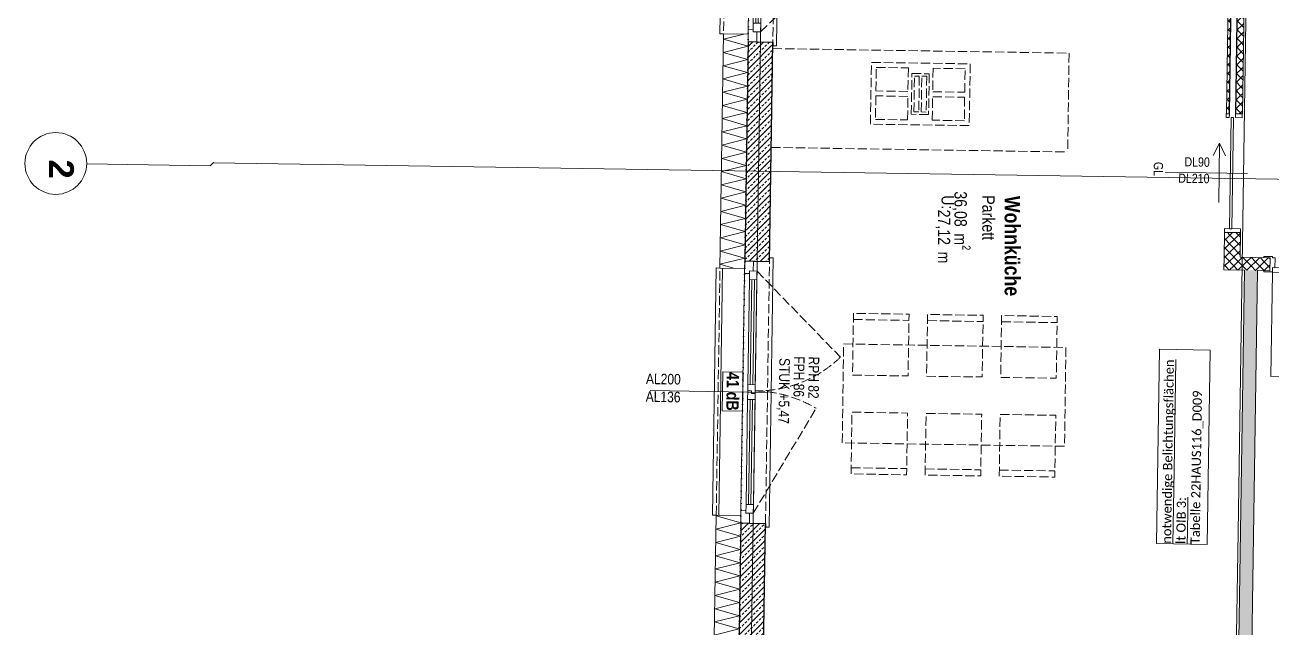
# Model space of a CAD drawing. Header units: metres. Extents: x -16782 to 57285, y -22997 to 18599.
# Drawn here: x -16769 to -6671, y -8588 to -3708 of the extents above; entities that cross this region are included whole.
import ezdxf
from ezdxf.enums import TextEntityAlignment as Align

# ---------------------------------------------------------------- set-up
doc = ezdxf.new("R2010")
doc.units = ezdxf.units.M
doc.header["$MEASUREMENT"] = 0
doc.linetypes.add('Punktlinie weit', pattern=[0.05, 0, -0.05])
doc.linetypes.add('Strichlinie eng', pattern=[0.1, 0.075, -0.025])
for name, color, linetype in [('110 Wand Aussen', 7, 'Continuous'), ('11__100 Achsraster', 7, 'Continuous'), ('130 Wand Innen', 7, 'Continuous'), ('220 Bodenaufbau', 7, 'Continuous'), ('510 Moeblierung', 7, 'Continuous'), ('530 Küche', 7, 'Continuous'), ('810 Raumstempel', 7, 'Continuous'), ('936 Beschriftung PP Belichtung', 7, 'Continuous'), ('936 Beschriftung PP Schallschutz', 7, 'Continuous'), ('Neubau_130 Wand Innen', 7, 'Continuous')]:
    doc.layers.add(name, color=color, linetype=linetype)
doc.styles.add('ERSTELLTER_STIL_1', font='ARIALN.TTF')
doc.styles.add('ERSTELLTER_STIL_10', font='calibril.ttf')
doc.styles.add('ERSTELLTER_STIL_3', font='ARIALNB.TTF')
doc.styles.add('ERSTELLTER_STIL_4', font='arialbd.ttf')
doc.linetypes.add('Grenze Bezirk', pattern='A,0,[2,22HAUS116_408 STG1 _ 1.Stock_IndexB_2026-08-161.Shx,S=0.001587,R=0,X=0,Y=0],-0.25,0', length=0.25)
pattern_1 = [(44.1212, (0, 0), (-0.03480892, 0.03589344), [0.05, 0]), (134.1212, (0, 0), (0.03589344, 0.03480892), [0.05, 0])]
pattern_2 = [(314.1212, (0, 0), (0.03589344, 0.03480892), [0.05, 0]), (44.1212, (0, 0), (-0.03480892, 0.03589344), [0.05, 0])]
pattern_3 = [(45, (0, 0), (-0.04596194, 0.04596194), [0.0195, -0.013]), (45, (-0.02298, 0.02298), (-0.04596194, 0.04596194), [0.065, 0])]

# ---------------------------------------------------------------- blocks, each defined once
blk = doc.blocks.new('Decke_3_1', base_point=(-14.821, 13.559))
at = {"layer": '220 Bodenaufbau', "color": 7, "linetype": 'Punktlinie weit', "lineweight": 13, "flags": 128}
blk.add_lwpolyline([(-14.821, 13.559), (-15.031, -0.17), (-7.76, -0.17), (-7.782, -1.599), (-0.311, -1.599), (-0.108, 11.633), (1.321, 11.611), (1.428, 18.594), (0.035, 18.672), (0.306, 23.515), (0.539, 27.673), (-2.89, 27.632), (-14.197, 28.149), (-14.528, 22.255), (-14.747, 18.342), (-14.763, 17.283), (-10.444, 17.041), (-10.643, 13.495)], close=True, dxfattribs=at)
blk = doc.blocks.new('Herdblock[102]_1', base_point=(-14.708, 7.874))
at = {"layer": '530 Küche', "color": 8, "linetype": 'Strichlinie eng', "lineweight": 5}
for p, q in [((-14.708, 7.874), (-14.72, 7.074)), ((-14.708, 7.874), (-12.308, 7.837)), ((-12.308, 7.837), (-12.32, 7.037)), ((-13.873, 7.531), (-13.87, 7.721)), ((-13.87, 7.721), (-13.61, 7.717)), ((-13.61, 7.717), (-13.613, 7.527)), ((-13.41, 7.714), (-13.413, 7.524)), ((-13.15, 7.71), (-13.41, 7.714)), ((-13.153, 7.52), (-13.15, 7.71)), ((-13.586, 7.342), (-13.581, 7.672)), ((-13.581, 7.672), (-13.441, 7.67)), ((-13.565, 7.361), (-13.561, 7.651)), ((-13.561, 7.651), (-13.521, 7.651)), ((-13.521, 7.651), (-13.525, 7.361)), ((-13.505, 7.361), (-13.501, 7.651)), ((-13.501, 7.651), (-13.461, 7.65)), ((-13.461, 7.65), (-13.465, 7.36)), ((-13.441, 7.67), (-13.446, 7.34)), ((-13.873, 7.491), (-13.876, 7.301)), ((-13.613, 7.527), (-13.873, 7.531)), ((-13.613, 7.487), (-13.873, 7.491)), ((-13.616, 7.297), (-13.613, 7.487)), ((-13.416, 7.294), (-13.413, 7.484)), ((-13.413, 7.524), (-13.153, 7.52)), ((-13.413, 7.484), (-13.154, 7.48)), ((-13.154, 7.48), (-13.156, 7.29)), ((-13.876, 7.301), (-13.616, 7.297)), ((-13.446, 7.34), (-13.586, 7.342)), ((-13.525, 7.361), (-13.565, 7.361)), ((-13.465, 7.36), (-13.505, 7.361)), ((-13.156, 7.29), (-13.416, 7.294)), ((-14.72, 7.074), (-12.32, 7.037))]:
    blk.add_line(p, q, dxfattribs=at)
at = {"layer": '530 Küche', "color": 8, "linetype": 'Strichlinie eng', "lineweight": 5, "flags": 128}
blk.add_lwpolyline([(-13.909, 7.762), (-13.109, 7.75), (-13.117, 7.25), (-13.917, 7.262)], close=True, dxfattribs=at)
blk = doc.blocks.new('Stuhl 09 27[159]_1', base_point=(-13.454, 5.722))
at = {"layer": '510 Moeblierung', "color": 253, "linetype": 'Strichlinie eng', "lineweight": 9, "true_color": 0x9f9f9f}
blk.add_line((-13.455, 5.672), (-13.005, 5.665), dxfattribs=at)
at = {"layer": '510 Moeblierung', "color": 253, "linetype": 'Strichlinie eng', "lineweight": 9, "true_color": 0x9f9f9f, "flags": 128}
blk.add_lwpolyline([(-13.462, 5.222), (-13.012, 5.216), (-13.004, 5.715), (-13.454, 5.722)], close=True, dxfattribs=at)
blk = doc.blocks.new('Stuhl 09 27[160]_1', base_point=(-12.854, 5.713))
at = {"layer": '510 Moeblierung', "color": 253, "linetype": 'Strichlinie eng', "lineweight": 9, "true_color": 0x9f9f9f}
blk.add_line((-12.855, 5.663), (-12.405, 5.656), dxfattribs=at)
at = {"layer": '510 Moeblierung', "color": 253, "linetype": 'Strichlinie eng', "lineweight": 9, "true_color": 0x9f9f9f, "flags": 128}
blk.add_lwpolyline([(-12.862, 5.213), (-12.412, 5.206), (-12.404, 5.706), (-12.854, 5.713)], close=True, dxfattribs=at)
blk = doc.blocks.new('Stuhl 09 27[161]_1', base_point=(-13.474, 4.423))
at = {"layer": '510 Moeblierung', "color": 253, "linetype": 'Strichlinie eng', "lineweight": 9, "true_color": 0x9f9f9f}
blk.add_line((-13.473, 4.473), (-13.023, 4.466), dxfattribs=at)
at = {"layer": '510 Moeblierung', "color": 253, "linetype": 'Strichlinie eng', "lineweight": 9, "true_color": 0x9f9f9f, "flags": 128}
blk.add_lwpolyline([(-13.466, 4.922), (-13.016, 4.916), (-13.024, 4.416), (-13.474, 4.423)], close=True, dxfattribs=at)
blk = doc.blocks.new('Stuhl 09 27[162]_1', base_point=(-12.874, 4.413))
at = {"layer": '510 Moeblierung', "color": 253, "linetype": 'Strichlinie eng', "lineweight": 9, "true_color": 0x9f9f9f}
blk.add_line((-12.873, 4.463), (-12.423, 4.456), dxfattribs=at)
at = {"layer": '510 Moeblierung', "color": 253, "linetype": 'Strichlinie eng', "lineweight": 9, "true_color": 0x9f9f9f, "flags": 128}
blk.add_lwpolyline([(-12.866, 4.913), (-12.416, 4.906), (-12.424, 4.406), (-12.874, 4.413)], close=True, dxfattribs=at)
blk = doc.blocks.new('Stuhl 09 27[163]_1', base_point=(-14.054, 5.732))
at = {"layer": '510 Moeblierung', "color": 253, "linetype": 'Strichlinie eng', "lineweight": 9, "true_color": 0x9f9f9f}
blk.add_line((-14.055, 5.682), (-13.605, 5.675), dxfattribs=at)
at = {"layer": '510 Moeblierung', "color": 253, "linetype": 'Strichlinie eng', "lineweight": 9, "true_color": 0x9f9f9f, "flags": 128}
blk.add_lwpolyline([(-14.062, 5.232), (-13.612, 5.225), (-13.604, 5.725), (-14.054, 5.732)], close=True, dxfattribs=at)
blk = doc.blocks.new('Stuhl 09 27[164]_1', base_point=(-14.074, 4.432))
at = {"layer": '510 Moeblierung', "color": 253, "linetype": 'Strichlinie eng', "lineweight": 9, "true_color": 0x9f9f9f}
blk.add_line((-14.073, 4.482), (-13.623, 4.475), dxfattribs=at)
at = {"layer": '510 Moeblierung', "color": 253, "linetype": 'Strichlinie eng', "lineweight": 9, "true_color": 0x9f9f9f, "flags": 128}
blk.add_lwpolyline([(-14.066, 4.932), (-13.616, 4.925), (-13.624, 4.425), (-14.074, 4.432)], close=True, dxfattribs=at)
blk = doc.blocks.new('Wohnküche_022_20_1', base_point=(-12.556, 5.172))
at = {"layer": '810 Raumstempel', "color": 7, "lineweight": 13, "char_height": 0.1, "attachment_point": 1, "rotation": 270, "style": 'ERSTELLTER_STIL_1'}
for s, insert in [('\\A1;{\\pql;\\pt0,0.05;\\fArial Narrow|b0|i0|c0|p0;\\W1.000000;36,08\\fArial Narrow|b0|i0|c0|p0;\\W1.000000;\\A1{\\H.66x;\\S^  ;}\\fArial Narrow|b0|i0|c0|p0;\\W1.000000; m\\fArial Narrow|b0|i0|c0|p0;\\W1.000000;\\A1{\\H.66x;\\S2^  ;}}', (-13.107, 6.719)), ('\\A1;{\\pql;\\pt0,0.05;\\fArial Narrow|b0|i0|c0|p0;\\W1.000000;27,12\\fArial Narrow|b0|i0|c0|p0;\\W1.000000;\\A1{\\H.66x;\\S^  ;}\\fArial Narrow|b0|i0|c0|p0;\\W1.000000; m\\fArial Narrow|b0|i0|c0|p0;\\W1.000000;\\A1{\\H.66x;\\S^  ;}}', (-13.271, 6.571))]:
    blk.add_mtext(s, dxfattribs=dict(at, insert=insert))
at = {"layer": '810 Raumstempel', "color": 7, "lineweight": 13}
for tag, height, style, p in [('perimeterCode', 0.1, 'ERSTELLTER_STIL_1', (-13.241, 6.687)), ('DUMMY_892', 0.1, 'ERSTELLTER_STIL_1', (-13.076, 6.719)), ('stFloorCovering', 0.1, 'ERSTELLTER_STIL_1', (-12.911, 6.687)), ('DUMMY_891', 0.1, 'ERSTELLTER_STIL_1', (-12.911, 6.719)), ('ROOM_NAME', 0.125, 'ERSTELLTER_STIL_3', (-12.705, 6.682)), ('DUMMY_890', 0.125, 'ERSTELLTER_STIL_3', (-12.705, 5.899))]:
    blk.add_attdef(tag, text='', height=height, rotation=270, dxfattribs=dict(at, style=style)).set_placement(p, align=Align.TOP_LEFT)
blk = doc.blocks.new('Wand_37_1', base_point=(-10.881, -0.369))
at = {"layer": '130 Wand Innen', "linetype": 'Continuous', "lineweight": 13, "true_color": 0xa7a7a7}
h = blk.add_hatch(dxfattribs=at)
h.set_pattern_fill('GIPSKARTONWAND_0001', color=253, style=0, pattern_type=2)
h.set_pattern_definition([(134.1212, (0, 0), (0.03589344, 0.03480892), [0.05, 0]), (224.1212, (0, 0), (-0.03480892, 0.03589344), [0.05, 0])])
h.paths.add_polyline_path([(-10.937, 2.837), (-10.986, -0.368), (-10.881, -0.369), (-10.782, 6.078), (-10.887, 6.08), (-10.933, 3.086), (-10.858, 3.085), (-10.862, 2.835)])
at = {"layer": '130 Wand Innen', "color": 7, "linetype": 'Continuous', "lineweight": 13, "flags": 128}
for points in [[(-10.887, 6.08), (-10.933, 3.086)], [(-10.881, -0.369), (-10.782, 6.078)], [(-10.937, 2.837), (-10.986, -0.368)], [(-10.986, -0.368), (-10.881, -0.369)]]:
    blk.add_lwpolyline(points, dxfattribs=at)
blk = doc.blocks.new('Zargentür 1-Fl 27_4')
at = {"layer": '130 Wand Innen', "color": 7, "linetype": 'Continuous', "lineweight": 13}
for p, q in [((0.42, 0.015), (0.42, 0.855)), ((-0.42, 0.01), (-0.49, 0.01)), ((-0.49, 0.01), (-0.49, 0)), ((-0.49, 0), (-0.44, 0)), ((-0.44, 0), (-0.44, -0.105)), ((-0.44, 0), (-0.44, -0.105)), ((-0.44, 0), (-0.44, -0.105)), ((-0.42, 0.015), (-0.42, -0.025)), ((0.42, 0.015), (-0.42, 0.015)), ((-0.42, -0.025), (-0.42, 0.01)), ((0.42, -0.025), (0.42, 0.015)), ((0.42, -0.025), (0.42, 0.01)), ((0.42, 0.01), (0.49, 0.01)), ((0.49, 0), (0.44, 0)), ((0.44, 0), (0.44, -0.105)), ((0.44, 0), (0.44, -0.105)), ((0.44, 0), (0.44, -0.105)), ((0.49, 0.01), (0.49, 0)), ((-0.4, -0.025), (-0.42, -0.025)), ((-0.42, -0.025), (0.42, -0.025)), ((-0.4, -0.105), (-0.4, -0.025)), ((0.4, -0.105), (0.4, -0.025)), ((0.4, -0.025), (0.42, -0.025)), ((-0.44, -0.105), (-0.49, -0.105)), ((-0.49, -0.105), (-0.49, -0.115)), ((-0.49, -0.115), (-0.42, -0.115)), ((-0.42, -0.115), (-0.42, -0.105)), ((-0.42, -0.105), (-0.4, -0.105)), ((0.42, -0.105), (0.4, -0.105)), ((0.42, -0.115), (0.42, -0.105)), ((0.49, -0.115), (0.42, -0.115)), ((0.44, -0.105), (0.49, -0.105)), ((0.49, -0.105), (0.49, -0.115))]:
    blk.add_line(p, q, dxfattribs=at)
blk.add_arc((0.42, 0.015), 0.84, 90, 180, dxfattribs=at)
blk = doc.blocks.new('T Marker 21_13')
at = {"layer": '130 Wand Innen', "color": 7, "linetype": 'Continuous', "lineweight": 13}
blk.add_line((0, -0.455), (0, 0.15), dxfattribs=at)
at = {"layer": '130 Wand Innen', "color": 7, "lineweight": 13, "style": 'ERSTELLTER_STIL_1'}
for tag, p in [('gs_width_select_pref_50_1', (-0.13, -0.082)), ('gs_width_select_pref_50_0', (0.003, -0.082))]:
    blk.add_attdef(tag, text='', height=0.075, rotation=270, dxfattribs=at).set_placement(p, align=Align.BOTTOM_LEFT)
blk = doc.blocks.new('Wand_39_1', base_point=(-10.925, 6.081))
at = {"layer": '130 Wand Innen', "linetype": 'Continuous', "lineweight": 13, "true_color": 0xa7a7a7}
h = blk.add_hatch(dxfattribs=at)
h.set_pattern_fill('GIPSKARTONWAND_0001', color=253, style=0, pattern_type=2)
h.set_pattern_definition(pattern_1)
h.paths.add_polyline_path([(-11.053, 6.188), (-11.055, 6.083), (-10.923, 6.186)])
h = blk.add_hatch(dxfattribs=at)
h.set_pattern_fill('GIPSKARTONWAND_0001', color=253, style=0, pattern_type=2)
h.set_pattern_definition(pattern_1)
h.paths.add_polyline_path([(-11.055, 6.083), (-10.925, 6.081), (-10.923, 6.186)])
h = blk.add_hatch(dxfattribs=at)
h.set_pattern_fill('GIPSKARTONWAND_0001', color=253, style=0, pattern_type=2)
h.set_pattern_definition(pattern_1)
h.paths.add_polyline_path([(-10.923, 6.186), (-10.925, 6.081), (-10.682, 6.077), (-10.68, 6.182)])
h = blk.add_hatch(dxfattribs=at)
h.set_pattern_fill('GIPSKARTONWAND_0001', color=253, style=0, pattern_type=2)
h.set_pattern_definition(pattern_1)
h.paths.add_polyline_path([(-9.802, 6.063), (-9.725, 6.062), (-9.723, 6.167), (-9.8, 6.168)])
h = blk.add_hatch(dxfattribs=at)
h.set_pattern_fill('GIPSKARTONWAND_0001', color=253, style=0, pattern_type=2)
h.set_pattern_definition(pattern_1)
h.paths.add_polyline_path([(-9.62, 6.061), (-9.618, 6.166), (-9.723, 6.167), (-9.725, 6.062)])
at = {"layer": '130 Wand Innen', "color": 7, "linetype": 'Continuous', "lineweight": 13}
for p, q in [((-10.682, 6.077), (-10.68, 6.182)), ((-9.802, 6.063), (-9.8, 6.168))]:
    blk.add_line(p, q, dxfattribs=at)
at = {"layer": '130 Wand Innen', "color": 7, "linetype": 'Continuous', "lineweight": 13, "flags": 128}
for points in [[(-11.055, 6.083), (-11.053, 6.188)], [(-10.68, 6.182), (-10.923, 6.186)], [(-9.723, 6.167), (-9.8, 6.168)], [(-11.055, 6.083), (-10.887, 6.08)], [(-10.782, 6.078), (-10.682, 6.077)], [(-9.802, 6.063), (-9.725, 6.062)]]:
    blk.add_lwpolyline(points, dxfattribs=at)
at = {"layer": 'Neubau_130 Wand Innen', "color": 7, "linetype": 'Continuous', "lineweight": 13}
blk.add_line((-9.62, 6.061), (-9.618, 6.166), dxfattribs=at)
at = {"layer": '130 Wand Innen', "color": 7, "lineweight": 13}
ref = blk.add_blockref('T Marker 21_13', (-10.24, 6.175), dxfattribs=dict(at, rotation=359.1211930973003))
ref.add_attrib('gs_width_select_pref_50', 'DL80', dxfattribs={"color": 7, "lineweight": 13, "height": 0.075, "rotation": 269.1212, "style": 'ERSTELLTER_STIL_1'}).set_placement((-10.239, 6.093), align=Align.BOTTOM_LEFT)
ref.add_attrib('gs_width_select_pref_50_1', 'DL210', dxfattribs={"color": 7, "lineweight": 13, "height": 0.075, "rotation": 269.1212, "style": 'ERSTELLTER_STIL_1'}).set_placement((-10.372, 6.095), align=Align.BOTTOM_LEFT)
at = {"layer": '130 Wand Innen', "color": 7, "linetype": 'Continuous', "lineweight": 13, "rotation": 179.1211930973003}
blk.add_blockref('Zargentür 1-Fl 27_4', (-10.242, 6.07), dxfattribs=at)
blk = doc.blocks.new('Schiebetür 02 1-Fl 27')
at = {"layer": 'Neubau_130 Wand Innen', "color": 7, "linetype": 'Continuous', "lineweight": 13}
for p, q in [((-0.48, 0), (-0.48, -0.025)), ((-0.48, 0), (-0.48, -0.025)), ((-0.24, 0.05), (-0.14, 0.1)), ((-0.24, 0.05), (0.24, 0.05)), ((-0.24, 0.05), (-0.14, 0)), ((0.48, 0), (0.48, -0.13)), ((0.48, 0), (0.48, -0.13)), ((-0.48, -0.075), (-0.48, -0.13)), ((-0.48, -0.075), (-0.48, -0.13))]:
    blk.add_line(p, q, dxfattribs=at)
at = {"layer": 'Neubau_130 Wand Innen', "color": 7, "linetype": 'Continuous', "lineweight": 30}
for p, q in [((-0.48, -0.025), (-1.44, -0.025)), ((-1.44, -0.025), (-1.44, -0.075)), ((-1.44, -0.075), (-0.48, -0.075))]:
    blk.add_line(p, q, dxfattribs=at)
at = {"layer": 'Neubau_130 Wand Innen', "color": 7, "linetype": 'Continuous', "lineweight": 13, "flags": 128}
for points in [[(-0.48, 0), (-0.48, -0.025), (-0.45, -0.025), (-0.45, 0)], [(0.48, 0), (0.45, 0), (0.45, -0.13), (0.48, -0.13)], [(-0.48, -0.13), (-0.45, -0.13), (-0.45, -0.075), (-0.48, -0.075)], [(-0.45, -0.06), (0.45, -0.06), (0.45, -0.04), (-0.45, -0.04)]]:
    blk.add_lwpolyline(points, close=True, dxfattribs=at)
blk = doc.blocks.new('T Marker AUT 27_14')
at = {"layer": 'Neubau_130 Wand Innen', "color": 7, "linetype": 'Continuous', "lineweight": 13}
blk.add_line((0, 0.488), (0, -0.18), dxfattribs=at)
at = {"layer": 'Neubau_130 Wand Innen', "color": 7, "lineweight": 13, "style": 'ERSTELLTER_STIL_1'}
for tag, height, rotation, p in [('AC_WIDO_ID', 0.075, 180.8788, (0.057, 0.626)), ('widthPrefix1st20_1', 0.075, 270, (-0.13, 0.404)), ('widthPrefix1st20_0', 0.075, 270, (0.003, 0.355)), ('DUMMY_269', 0.05, 270, (-0.08, 0.125)), ('DUMMY_268', 0.05, 270, (0.053, 0.125))]:
    blk.add_attdef(tag, text='', height=height, rotation=rotation, dxfattribs=at).set_placement(p, align=Align.BOTTOM_LEFT)
blk = doc.blocks.new('Zargentür 1-Fl 27_16')
at = {"layer": 'Neubau_130 Wand Innen', "color": 7, "linetype": 'Continuous', "lineweight": 13}
for p, q in [((0.42, 0.015), (0.42, 0.855)), ((-0.42, 0.01), (-0.49, 0.01)), ((-0.49, 0.01), (-0.49, 0)), ((-0.49, 0), (-0.44, 0)), ((-0.44, 0), (-0.44, -0.13)), ((-0.44, 0), (-0.44, -0.13)), ((-0.44, 0), (-0.44, -0.13)), ((-0.42, 0.015), (-0.42, -0.025)), ((0.42, 0.015), (-0.42, 0.015)), ((-0.42, -0.025), (-0.42, 0.01)), ((0.42, -0.025), (0.42, 0.015)), ((0.42, -0.025), (0.42, 0.01)), ((0.42, 0.01), (0.49, 0.01)), ((0.49, 0), (0.44, 0)), ((0.44, 0), (0.44, -0.13)), ((0.44, 0), (0.44, -0.13)), ((0.44, 0), (0.44, -0.13)), ((0.49, 0.01), (0.49, 0)), ((-0.4, -0.025), (-0.42, -0.025)), ((-0.42, -0.025), (0.42, -0.025)), ((-0.4, -0.13), (-0.4, -0.025)), ((0.4, -0.13), (0.4, -0.025)), ((0.4, -0.025), (0.42, -0.025)), ((-0.44, -0.13), (-0.49, -0.13)), ((-0.49, -0.13), (-0.49, -0.14)), ((-0.49, -0.14), (-0.42, -0.14)), ((-0.42, -0.14), (-0.42, -0.13)), ((-0.42, -0.13), (-0.4, -0.13)), ((0.42, -0.13), (0.4, -0.13)), ((0.42, -0.14), (0.42, -0.13)), ((0.49, -0.14), (0.42, -0.14)), ((0.44, -0.13), (0.49, -0.13)), ((0.49, -0.13), (0.49, -0.14))]:
    blk.add_line(p, q, dxfattribs=at)
blk.add_arc((0.42, 0.015), 0.84, 90, 180, dxfattribs=at)
blk = doc.blocks.new('T Marker 21_31')
at = {"layer": 'Neubau_130 Wand Innen', "color": 7, "linetype": 'Continuous', "lineweight": 13}
blk.add_line((0, 0.35), (0, -0.28), dxfattribs=at)
at = {"layer": 'Neubau_130 Wand Innen', "color": 7, "lineweight": 13, "style": 'ERSTELLTER_STIL_1'}
for tag, p in [('gs_width_select_pref_50_1', (-0.13, 0.341)), ('gs_width_select_pref_50_0', (0.002, 0.293))]:
    blk.add_attdef(tag, text='', height=0.075, rotation=270, dxfattribs=at).set_placement(p, align=Align.BOTTOM_LEFT)
blk = doc.blocks.new('Wand_135_1', base_point=(-10.925, 6.081))
at = {"layer": 'Neubau_130 Wand Innen', "linetype": 'Continuous', "lineweight": 13, "true_color": 0xa7a7a7}
h = blk.add_hatch(dxfattribs=at)
h.set_pattern_fill('GIPSKARTONWAND_0001', color=253, style=0, pattern_type=2)
h.set_pattern_definition(pattern_2)
h.paths.add_polyline_path([(-10.974, 11.34), (-10.976, 11.23), (-10.846, 11.228), (-10.844, 11.338)])
h = blk.add_hatch(dxfattribs=at)
h.set_pattern_fill('GIPSKARTONWAND_0001', color=253, style=0, pattern_type=2)
h.set_pattern_definition(pattern_2)
h.paths.add_polyline_path([(-11, 9.645), (-10.87, 9.643), (-10.859, 10.348), (-10.989, 10.35)])
h = blk.add_hatch(dxfattribs=at)
h.set_pattern_fill('GIPSKARTONWAND_0001', color=253, style=0, pattern_type=2)
h.set_pattern_definition(pattern_2)
h.paths.add_polyline_path([(-11.035, 7.347), (-11.01, 7.347), (-10.996, 8.307), (-10.946, 8.306), (-10.96, 7.346), (-10.905, 7.345), (-10.872, 9.538), (-11.002, 9.54)])
h = blk.add_hatch(dxfattribs=at)
h.set_pattern_fill('GIPSKARTONWAND_0001', color=253, style=0, pattern_type=2)
h.set_pattern_definition(pattern_2)
h.paths.add_polyline_path([(-11.053, 6.188), (-10.923, 6.186), (-10.92, 6.386), (-11.05, 6.388)])
at = {"layer": 'Neubau_130 Wand Innen', "color": 7, "linetype": 'Continuous', "lineweight": 13}
for p, q in [((-10.976, 11.23), (-10.846, 11.228)), ((-10.989, 10.35), (-10.859, 10.348)), ((-11.035, 7.347), (-11.01, 7.347)), ((-10.96, 7.346), (-10.905, 7.345)), ((-11.05, 6.388), (-10.92, 6.386))]:
    blk.add_line(p, q, dxfattribs=at)
at = {"layer": 'Neubau_130 Wand Innen', "color": 7, "linetype": 'Continuous', "lineweight": 30}
for p, q in [((-11.01, 7.347), (-10.996, 8.307)), ((-10.996, 8.307), (-10.946, 8.306)), ((-10.946, 8.306), (-10.96, 7.346))]:
    blk.add_line(p, q, dxfattribs=at)
at = {"layer": 'Neubau_130 Wand Innen', "color": 7, "linetype": 'Continuous', "lineweight": 13, "flags": 128}
for points in [[(-10.974, 11.34), (-10.976, 11.23)], [(-10.846, 11.228), (-10.844, 11.338)], [(-10.989, 10.35), (-11, 9.645)], [(-10.905, 7.345), (-10.859, 10.348)], [(-11.002, 9.54), (-11.035, 7.347)], [(-11.05, 6.388), (-11.053, 6.188)], [(-10.923, 6.186), (-10.92, 6.386)]]:
    blk.add_lwpolyline(points, dxfattribs=at)
at = {"layer": 'Neubau_130 Wand Innen', "color": 7, "linetype": 'Continuous', "lineweight": 13, "xscale": -1, "rotation": 89.1211930973}
for name, p in [('Zargentür 1-Fl 27_16', (-10.983, 10.79)), ('Schiebetür 02 1-Fl 27', (-11.043, 6.867))]:
    blk.add_blockref(name, p, dxfattribs=at)
at = {"layer": 'Neubau_130 Wand Innen', "color": 7, "lineweight": 13}
ref = blk.add_blockref('T Marker 21_31', (-10.983, 10.79), dxfattribs=dict(at, rotation=89.1211930973))
ref.add_attrib('gs_width_select_pref_50', 'DL80', dxfattribs={"color": 7, "lineweight": 13, "height": 0.075, "rotation": 359.1212, "style": 'ERSTELLTER_STIL_1'}).set_placement((-11.252, 10.819), align=Align.BOTTOM_LEFT)
ref.add_attrib('gs_width_select_pref_50_1', 'DL210', dxfattribs={"color": 7, "lineweight": 13, "height": 0.075, "rotation": 359.1212, "style": 'ERSTELLTER_STIL_1'}).set_placement((-11.303, 10.687), align=Align.BOTTOM_LEFT)
ref = blk.add_blockref('T Marker AUT 27_14', (-11.043, 6.867), dxfattribs=dict(at, rotation=89.1211930973))
ref.add_attrib('widthPrefix1st20', 'DL90', dxfattribs={"color": 7, "lineweight": 13, "height": 0.075, "rotation": 359.1212, "style": 'ERSTELLTER_STIL_1'}).set_placement((-11.375, 6.898), align=Align.BOTTOM_LEFT)
ref.add_attrib('widthPrefix1st20_1', 'DL210', dxfattribs={"color": 7, "lineweight": 13, "height": 0.075, "rotation": 359.1212, "style": 'ERSTELLTER_STIL_1'}).set_placement((-11.425, 6.766), align=Align.BOTTOM_LEFT)
ref.add_attrib('AC_WIDO_ID', 'GL', dxfattribs={"color": 7, "lineweight": 13, "height": 0.075, "rotation": 270, "style": 'ERSTELLTER_STIL_1'}).set_placement((-11.645, 6.957), align=Align.BOTTOM_LEFT)
blk = doc.blocks.new('Standard-Rastermarker_7')
at = {"layer": '11__100 Achsraster', "color": 8, "linetype": 'Grenze Bezirk', "lineweight": 5}
for p, q in [((1, 0), (0, 0)), ((1, 0), (8.897, 0)), ((8.897, 0), (9.897, 0))]:
    blk.add_line(p, q, dxfattribs=at)
blk = doc.blocks.new('*X1171')
at = {"layer": '110 Wand Aussen', "color": 7, "linetype": 'Continuous', "lineweight": 5}
for p, q in [((-15.166, 4.092), (-15.139, 4.098)), ((-15.166, 4.092), (-14.967, 4.035)), ((-15.167, 3.984), (-14.967, 4.035)), ((-15.167, 3.984), (-14.968, 3.928)), ((-15.169, 3.877), (-14.968, 3.928)), ((-15.169, 3.877), (-14.97, 3.821)), ((-15.171, 3.77), (-14.97, 3.821)), ((-15.171, 3.77), (-14.972, 3.713)), ((-15.172, 3.663), (-14.972, 3.713)), ((-15.172, 3.663), (-14.973, 3.606)), ((-15.174, 3.556), (-14.973, 3.606)), ((-15.174, 3.556), (-14.975, 3.499)), ((-15.176, 3.449), (-14.975, 3.499)), ((-15.176, 3.449), (-14.977, 3.392)), ((-15.177, 3.341), (-14.977, 3.392)), ((-15.177, 3.341), (-14.978, 3.285)), ((-15.179, 3.234), (-14.978, 3.285)), ((-15.179, 3.234), (-14.98, 3.178)), ((-15.181, 3.127), (-14.98, 3.178)), ((-15.182, 3.02), (-14.981, 3.07)), ((-15.181, 3.127), (-14.981, 3.07)), ((-15.184, 2.913), (-14.983, 2.963)), ((-15.182, 3.02), (-14.983, 2.963)), ((-15.186, 2.806), (-14.985, 2.856)), ((-15.184, 2.913), (-14.985, 2.856)), ((-15.186, 2.806), (-15.087, 2.777))]:
    blk.add_line(p, q, dxfattribs=at)
blk = doc.blocks.new('*X1172')
at = {"layer": '110 Wand Aussen', "color": 7, "linetype": 'Continuous', "lineweight": 5}
for p, q in [((-15.107, 7.95), (-14.942, 7.991)), ((-15.108, 7.842), (-14.907, 7.893)), ((-15.107, 7.95), (-14.907, 7.893)), ((-15.11, 7.735), (-14.909, 7.786)), ((-15.108, 7.842), (-14.909, 7.786)), ((-15.112, 7.628), (-14.911, 7.679)), ((-15.11, 7.735), (-14.911, 7.679)), ((-15.112, 7.628), (-14.912, 7.571)), ((-15.113, 7.521), (-14.912, 7.571)), ((-15.113, 7.521), (-14.914, 7.464)), ((-15.115, 7.414), (-14.914, 7.464)), ((-15.115, 7.414), (-14.916, 7.357)), ((-15.116, 7.307), (-14.916, 7.357)), ((-15.116, 7.307), (-14.917, 7.25)), ((-15.118, 7.199), (-14.917, 7.25)), ((-15.118, 7.199), (-14.919, 7.143)), ((-15.12, 7.092), (-14.919, 7.143)), ((-15.12, 7.092), (-14.921, 7.036)), ((-15.121, 6.985), (-14.921, 7.036)), ((-15.121, 6.985), (-14.922, 6.928)), ((-15.123, 6.878), (-14.922, 6.928)), ((-15.123, 6.878), (-14.924, 6.821)), ((-15.125, 6.771), (-14.924, 6.821)), ((-15.125, 6.771), (-14.926, 6.714)), ((-15.126, 6.664), (-14.926, 6.714)), ((-15.128, 6.556), (-14.927, 6.607)), ((-15.126, 6.664), (-14.927, 6.607)), ((-15.13, 6.449), (-14.929, 6.5)), ((-15.128, 6.556), (-14.929, 6.5)), ((-15.131, 6.342), (-14.93, 6.393)), ((-15.13, 6.449), (-14.93, 6.393)), ((-15.133, 6.235), (-14.932, 6.285)), ((-15.131, 6.342), (-14.932, 6.285)), ((-15.135, 6.128), (-14.934, 6.178)), ((-15.133, 6.235), (-14.934, 6.178)), ((-15.135, 6.128), (-15.026, 6.097))]:
    blk.add_line(p, q, dxfattribs=at)
blk = doc.blocks.new('Kombi-Fenster 1-Fl 27_10')
at = {"layer": '110 Wand Aussen', "color": 7, "linetype": 'Strichlinie eng', "lineweight": 13}
for p, q in [((0.38, 0.03), (-0.157, 0.567)), ((-0.46, 0.13), (0.46, 0.13)), ((-0.4, -0.27), (0.4, -0.27))]:
    blk.add_line(p, q, dxfattribs=at)
at = {"layer": '110 Wand Aussen', "color": 7, "linetype": 'Continuous', "lineweight": 13}
for p, q in [((-0.49, 0.13), (-0.49, 0.16)), ((-0.49, 0.16), (0.49, 0.16)), ((0.49, 0.16), (0.49, 0.13)), ((-0.46, 0), (-0.38, 0)), ((-0.38, -0.03), (-0.38, 0.03)), ((-0.38, 0.03), (-0.31, 0.03)), ((-0.38, 0), (-0.38, -0.03)), ((-0.31, 0.03), (0.31, 0.03)), ((-0.31, 0.03), (-0.31, -0.03)), ((-0.31, 0.01), (0.31, 0.01)), ((0.31, -0.03), (0.31, 0.03)), ((0.31, 0.03), (0.38, 0.03)), ((0.38, 0.03), (0.38, -0.03)), ((0.38, -0.03), (0.38, 0)), ((0.38, 0), (0.46, 0)), ((-0.36, -0.07), (-0.46, -0.07)), ((-0.4, -0.07), (-0.46, -0.07)), ((-0.4, -0.07), (-0.46, -0.07)), ((-0.4, -0.27), (-0.4, -0.07)), ((-0.38, -0.03), (-0.36, -0.03)), ((-0.31, -0.03), (-0.38, -0.03)), ((-0.36, -0.03), (-0.36, -0.07)), ((0.36, -0.07), (-0.36, -0.07)), ((0.31, -0.01), (-0.31, -0.01)), ((0.31, -0.03), (-0.31, -0.03)), ((0.38, -0.03), (0.31, -0.03)), ((0.36, -0.07), (0.36, -0.03)), ((0.36, -0.03), (0.38, -0.03)), ((0.46, -0.07), (0.36, -0.07)), ((0.4, -0.07), (0.46, -0.07)), ((0.4, -0.07), (0.46, -0.07)), ((0.4, -0.27), (0.4, -0.07)), ((-0.4, -0.27), (-0.4, -0.3)), ((-0.4, -0.3), (0.4, -0.3)), ((0.4, -0.3), (0.4, -0.27))]:
    blk.add_line(p, q, dxfattribs=at)
at = {"layer": '110 Wand Aussen', "color": 7, "linetype": 'Continuous', "lineweight": 30}
for p, q in [((-0.46, 0.13), (-0.49, 0.13)), ((-0.46, 0), (-0.46, 0.13)), ((0.46, 0), (0.46, 0.13)), ((0.46, 0.13), (0.49, 0.13)), ((-0.46, -0.07), (-0.46, 0)), ((-0.46, -0.07), (-0.46, 0)), ((0.46, -0.07), (0.46, 0)), ((0.46, -0.07), (0.46, 0))]:
    blk.add_line(p, q, dxfattribs=at)
at = {"layer": '110 Wand Aussen', "color": 7, "linetype": 'Strichlinie eng', "lineweight": 13}
blk.add_arc((0.38, 0.03), 0.76, 135, 180, dxfattribs=at)
blk = doc.blocks.new('Kombi-Fenster 2-Fl 27_20')
at = {"layer": '110 Wand Aussen', "color": 7, "linetype": 'Strichlinie eng', "lineweight": 13}
for p, q in [((0.98, 0.03), (0.294, 0.716)), ((-0.98, 0.03), (-0.123, 0.525)), ((-1.06, 0.13), (1.06, 0.13)), ((-1, -0.27), (1, -0.27))]:
    blk.add_line(p, q, dxfattribs=at)
at = {"layer": '110 Wand Aussen', "color": 7, "linetype": 'Continuous', "lineweight": 13}
for p, q in [((-1.09, 0.13), (-1.09, 0.16)), ((-1.09, 0.16), (1.09, 0.16)), ((1.09, 0.16), (1.09, 0.13)), ((-1.06, 0), (-0.98, 0)), ((-0.98, -0.03), (-0.98, 0.03)), ((-0.98, 0.03), (-0.91, 0.03)), ((-0.98, 0), (-0.98, -0.03)), ((-0.91, 0.03), (-0.06, 0.03)), ((-0.91, 0.03), (-0.91, -0.03)), ((-0.91, 0.01), (-0.06, 0.01)), ((-0.06, -0.03), (-0.06, 0.03)), ((-0.06, 0.03), (-0.01, 0.03)), ((-0.01, 0.03), (-0.01, 0)), ((-0.01, 0), (-0.01, 0.03)), ((-0.01, 0.03), (0.06, 0.03)), ((-0.01, 0), (0.01, 0)), ((0.01, 0), (-0.01, 0)), ((0.01, 0), (0.01, -0.03)), ((0.01, -0.03), (0.01, 0)), ((0.06, 0.03), (0.91, 0.03)), ((0.06, 0.03), (0.06, -0.03)), ((0.06, 0.01), (0.91, 0.01)), ((0.91, -0.03), (0.91, 0.03)), ((0.91, 0.03), (0.98, 0.03)), ((0.98, 0.03), (0.98, -0.03)), ((0.98, -0.03), (0.98, 0)), ((0.98, 0), (1.06, 0)), ((-0.96, -0.07), (-1.06, -0.07)), ((-1, -0.07), (-1.06, -0.07)), ((-1, -0.07), (-1.06, -0.07)), ((-1, -0.27), (-1, -0.07)), ((-0.98, -0.03), (-0.96, -0.03)), ((-0.91, -0.03), (-0.98, -0.03)), ((-0.96, -0.03), (-0.96, -0.07)), ((0.96, -0.07), (-0.96, -0.07)), ((-0.06, -0.01), (-0.91, -0.01)), ((-0.06, -0.03), (-0.91, -0.03)), ((0.01, -0.03), (-0.06, -0.03)), ((0.06, -0.03), (0.01, -0.03)), ((0.91, -0.01), (0.06, -0.01)), ((0.91, -0.03), (0.06, -0.03)), ((0.98, -0.03), (0.91, -0.03)), ((0.96, -0.07), (0.96, -0.03)), ((0.96, -0.03), (0.98, -0.03)), ((1.06, -0.07), (0.96, -0.07)), ((1, -0.07), (1.06, -0.07)), ((1, -0.07), (1.06, -0.07)), ((1, -0.27), (1, -0.07)), ((-1, -0.25), (1, -0.25)), ((-1, -0.27), (-1, -0.3)), ((-1, -0.3), (1, -0.3)), ((1, -0.3), (1, -0.27))]:
    blk.add_line(p, q, dxfattribs=at)
at = {"layer": '110 Wand Aussen', "color": 7, "linetype": 'Continuous', "lineweight": 30}
for p, q in [((-1.06, 0.13), (-1.09, 0.13)), ((-1.06, 0), (-1.06, 0.13)), ((1.06, 0), (1.06, 0.13)), ((1.06, 0.13), (1.09, 0.13)), ((-1.06, -0.07), (-1.06, 0)), ((-1.06, -0.07), (-1.06, 0)), ((1.06, -0.07), (1.06, 0)), ((1.06, -0.07), (1.06, 0))]:
    blk.add_line(p, q, dxfattribs=at)
at = {"layer": '110 Wand Aussen', "color": 7, "linetype": 'Strichlinie eng', "lineweight": 13}
for centre, radius, start, end in [((0.98, 0.03), 0.97, 135, 180), ((-0.98, 0.03), 0.99, 0, 30)]:
    blk.add_arc(centre, radius, start, end, dxfattribs=at)
blk = doc.blocks.new('F Marker 21_18')
at = {"layer": '110 Wand Aussen', "color": 7, "linetype": 'Continuous', "lineweight": 13}
blk.add_line((0, -0.95), (0, 0), dxfattribs=at)
at = {"layer": '110 Wand Aussen', "color": 7, "lineweight": 13, "style": 'ERSTELLTER_STIL_1'}
for tag, rotation, p in [('AC_SillPrefix', 360, (-0.269, 0.331)), ('AC_CustomText_7', 360, (-0.269, 0.212)), ('gs_width_select_pref_50_0', 90, (0, -0.958)), ('gs_width_select_pref_50_1', 90, (0.144, -0.958)), ('AC_SillPrefix_STUK', 360, (-0.269, 0.078))]:
    blk.add_attdef(tag, text='', height=0.085, rotation=rotation, dxfattribs=at).set_placement(p, align=Align.BOTTOM_LEFT)
blk = doc.blocks.new('Wand_258_1', base_point=(-15.022, 13.462))
at = {"layer": '110 Wand Aussen', "linetype": 'Continuous', "lineweight": 0, "true_color": 0x000000}
h = blk.add_hatch(dxfattribs=at)
h.set_pattern_fill('BETON__BEWEHRT_SN46_0001', color=18, style=0, pattern_type=2)
h.set_pattern_definition(pattern_3)
h.paths.add_polyline_path([(-14.907, 7.93), (-14.934, 6.155), (-14.864, 6.154), (-14.734, 6.152), (-14.707, 7.927), (-14.837, 7.929)])
h = blk.add_hatch(dxfattribs=at)
h.set_pattern_fill('BETON__BEWEHRT_SN46_0001', color=18, style=0, pattern_type=2)
h.set_pattern_definition(pattern_3)
h.paths.add_polyline_path([(-14.967, 4.036), (-14.985, 2.836), (-14.915, 2.835), (-14.785, 2.833), (-14.767, 4.032), (-14.897, 4.034)])
at = {"layer": '110 Wand Aussen', "color": 7, "linetype": 'Continuous', "lineweight": 13}
for p, q in [((-15.106, 7.993), (-14.906, 7.99)), ((-14.906, 7.99), (-14.907, 7.93)), ((-15.135, 6.098), (-14.935, 6.095)), ((-14.935, 6.095), (-14.934, 6.155)), ((-15.166, 4.099), (-14.966, 4.096)), ((-14.966, 4.096), (-14.967, 4.036))]:
    blk.add_line(p, q, dxfattribs=at)
at = {"layer": '110 Wand Aussen', "color": 7, "linetype": 'Continuous', "lineweight": 30}
for p, q in [((-14.907, 7.93), (-14.934, 6.155)), ((-14.907, 7.93), (-14.837, 7.929)), ((-14.837, 7.929), (-14.707, 7.927)), ((-14.707, 7.927), (-14.707, 7.897)), ((-14.734, 6.152), (-14.734, 6.182)), ((-14.934, 6.155), (-14.864, 6.154)), ((-14.864, 6.154), (-14.734, 6.152)), ((-14.967, 4.036), (-14.985, 2.836)), ((-14.967, 4.036), (-14.897, 4.034)), ((-14.897, 4.034), (-14.767, 4.032)), ((-14.767, 4.032), (-14.767, 4.003))]:
    blk.add_line(p, q, dxfattribs=at)
at = {"layer": '110 Wand Aussen', "color": 7, "linetype": 'Continuous', "lineweight": 13, "flags": 128}
for points in [[(-15.106, 7.993), (-15.135, 6.098)], [(-15.166, 4.099), (-15.186, 2.779)]]:
    blk.add_lwpolyline(points, dxfattribs=at)
at = {"layer": '110 Wand Aussen', "color": 7, "linetype": 'Continuous', "lineweight": 30, "flags": 128}
for points in [[(-14.734, 6.152), (-14.707, 7.927)], [(-14.785, 2.833), (-14.767, 4.032)]]:
    blk.add_lwpolyline(points, dxfattribs=at)
at = {"layer": '110 Wand Aussen', "color": 7, "linetype": 'Continuous', "lineweight": 13, "rotation": 269.1211930973006}
blk.add_blockref('Kombi-Fenster 1-Fl 27_10', (-14.83, 8.389), dxfattribs=at)
at = {"layer": '110 Wand Aussen', "color": 7, "lineweight": 30}
for name in ['*X1172', '*X1171']:
    blk.add_blockref(name, (0, 0), dxfattribs=at)
at = {"layer": '110 Wand Aussen', "color": 7, "linetype": 'Continuous', "lineweight": 13, "xscale": -1, "rotation": 269.1211930973006}
blk.add_blockref('Kombi-Fenster 2-Fl 27_20', (-14.88, 5.094), dxfattribs=at)
at = {"layer": '110 Wand Aussen', "color": 7, "lineweight": 13}
ref = blk.add_blockref('F Marker 21_18', (-14.75, 5.092), dxfattribs=dict(at, rotation=269.1211930973006))
ref.add_attrib('gs_width_select_pref_50', 'AL200', dxfattribs={"color": 7, "lineweight": 13, "height": 0.085, "rotation": 359.1212, "style": 'ERSTELLTER_STIL_1'}).set_placement((-15.735, 5.134), align=Align.BOTTOM_LEFT)
ref.add_attrib('gs_width_select_pref_50_1', 'AL136', dxfattribs={"color": 7, "lineweight": 13, "height": 0.085, "rotation": 359.1212, "style": 'ERSTELLTER_STIL_1'}).set_placement((-15.737, 4.99), align=Align.BOTTOM_LEFT)
ref.add_attrib('AC_SillPrefix', 'RPH 82', dxfattribs={"color": 7, "lineweight": 13, "height": 0.085, "rotation": 269.1212, "style": 'ERSTELLTER_STIL_1'}).set_placement((-14.441, 5.383), align=Align.BOTTOM_LEFT)
ref.add_attrib('AC_CustomText_7', 'FPH 86', dxfattribs={"color": 7, "lineweight": 13, "height": 0.085, "rotation": 269.1212, "style": 'ERSTELLTER_STIL_1'}).set_placement((-14.56, 5.385), align=Align.BOTTOM_LEFT)
ref.add_attrib('AC_SillPrefix_STUK', 'STUK +5,47', dxfattribs={"color": 7, "lineweight": 13, "height": 0.085, "rotation": 269.1212, "style": 'ERSTELLTER_STIL_1'}).set_placement((-14.679, 5.371), align=Align.BOTTOM_LEFT)
blk = doc.blocks.new('Standard-Rastermarker_15')
at = {"layer": '11__100 Achsraster', "color": 8, "linetype": 'Grenze Bezirk', "lineweight": 5}
blk.add_line((1, 0), (22.875, 0), dxfattribs=at)
at = {"layer": '11__100 Achsraster', "color": 8, "lineweight": 5, "style": 'ERSTELLTER_STIL_4'}
blk.add_attdef('AC_MarkerText_1', text='', height=0.2, rotation=0.8788, dxfattribs=at).set_placement((24.123, 0.1), align=Align.TOP_CENTER)
blk = doc.blocks.new('Standard-Rastermarker_22')
at = {"layer": '11__100 Achsraster', "color": 8, "linetype": 'Grenze Bezirk', "lineweight": 5}
for p, q in [((1.025, 0), (1, -0.025)), ((1.025, 0), (24.246, 0)), ((1, -0.025), (0, -0.025))]:
    blk.add_line(p, q, dxfattribs=at)
at = {"layer": '11__100 Achsraster', "color": 8, "linetype": 'Continuous', "lineweight": 5}
blk.add_circle((-0.25, -0.025), 0.25, dxfattribs=at)
at = {"layer": '11__100 Achsraster', "color": 8, "linetype": 'Grenze Bezirk', "lineweight": 5}
blk.add_point((1.025, 0), dxfattribs=at)
at = {"layer": '11__100 Achsraster', "color": 8, "lineweight": 5, "style": 'ERSTELLTER_STIL_4'}
blk.add_attdef('AC_MarkerText_1', text='', height=0.2, rotation=270.8788, dxfattribs=at).set_placement((-0.104, -0.069), align=Align.TOP_CENTER)
blk = doc.blocks.new('Esstisch 01 27[273]_1', base_point=(-12.345, 4.655))
at = {"layer": '510 Moeblierung', "color": 253, "linetype": 'Strichlinie eng', "lineweight": 9, "true_color": 0x9f9f9f}
for p, q in [((-14.145, 4.683), (-14.133, 5.483)), ((-14.133, 5.483), (-12.333, 5.455)), ((-12.333, 5.455), (-12.345, 4.655)), ((-12.345, 4.655), (-14.145, 4.683))]:
    blk.add_line(p, q, dxfattribs=at)
at = {"layer": '510 Moeblierung', "color": 253, "linetype": 'Strichlinie eng', "lineweight": 9, "true_color": 0x9f9f9f, "flags": 128}
blk.add_lwpolyline([(-12.345, 4.655), (-14.145, 4.683), (-14.133, 5.483), (-12.333, 5.455)], close=True, dxfattribs=at)

msp = doc.modelspace()

# ---------------------------------------------------------------- linework, layer by layer
at = {"layer": '936 Beschriftung PP Belichtung', "color": 7, "linetype": 'Continuous', "lineweight": 13, "flags": 128}
msp.add_lwpolyline([(-7582.868, -6332.885), (-7606.983, -7904.997), (-7197.031, -7911.286), (-7172.916, -6339.173), (-7582.868, -6332.885)], close=True, dxfattribs=at)
at = {"layer": '936 Beschriftung PP Schallschutz', "color": 7, "linetype": 'Continuous', "lineweight": 13, "flags": 128}
msp.add_lwpolyline([(-11119, -6514.695), (-11123.835, -6829.893), (-10959.149, -6832.419), (-10954.314, -6517.221), (-11119, -6514.695)], close=True, dxfattribs=at)

# ---------------------------------------------------------------- block references
at = {"layer": '110 Wand Aussen', "color": 7, "lineweight": 30, "xscale": 1000, "yscale": 1000, "zscale": 1000}
msp.add_blockref('Wand_258_1', (-11028.46, 1688.764), dxfattribs=at)
at = {"layer": '11__100 Achsraster', "color": 7, "linetype": 'Continuous', "lineweight": 18, "xscale": 999.9999999999995, "yscale": 999.9999999999995, "zscale": 999.9999999999995}
for name, p, rotation in [('Standard-Rastermarker_15', (-10653.687, 6561.078), 269.1211930973006), ('Standard-Rastermarker_7', (-6961.029, -8811.308), 89.12119309730059)]:
    msp.add_blockref(name, p, dxfattribs=dict(at, rotation=rotation))
at = {"layer": '11__100 Achsraster', "color": 7, "linetype": 'Continuous', "lineweight": 18}
ref = msp.add_blockref('Standard-Rastermarker_22', (-16268.664, -4808.081), dxfattribs=dict(at, xscale=999.9999999999995, yscale=999.9999999999995, zscale=999.9999999999995, rotation=359.1211930973007))
ref.add_attrib('AC_MarkerText_1', '2', dxfattribs={"color": 8, "lineweight": 5, "height": 200, "rotation": 270, "style": 'ERSTELLTER_STIL_4'}).set_placement((-16373.305, -4875.028), align=Align.TOP_CENTER)
at = {"layer": '130 Wand Innen', "color": 7, "lineweight": 30, "xscale": 1000, "yscale": 1000, "zscale": 1000}
for name, p in [('Wand_39_1', (-6931.189, -5692.522)), ('Wand_37_1', (-6887.112, -12142.499))]:
    msp.add_blockref(name, p, dxfattribs=at)
at = {"layer": '220 Bodenaufbau', "color": 7, "linetype": 'Punktlinie weit', "lineweight": 13, "xscale": 1000, "yscale": 1000, "zscale": 1000}
msp.add_blockref('Decke_3_1', (-10826.948, 1785.685), dxfattribs=at)
at = {"layer": '510 Moeblierung', "color": 253, "linetype": 'Strichlinie eng', "lineweight": 9, "true_color": 0x9f9f9f, "xscale": 1000, "yscale": 1000, "zscale": 1000}
for name, p in [('Stuhl 09 27[163]_1', (-10060.245, -6041.543)), ('Stuhl 09 27[159]_1', (-9460.316, -6050.745)), ('Stuhl 09 27[160]_1', (-8860.386, -6059.948)), ('Esstisch 01 27[273]_1', (-8351.552, -7117.876)), ('Stuhl 09 27[164]_1', (-10080.184, -7341.39)), ('Stuhl 09 27[161]_1', (-9480.254, -7350.592)), ('Stuhl 09 27[162]_1', (-8880.325, -7359.795))]:
    msp.add_blockref(name, p, dxfattribs=at)
at = {"layer": '530 Küche', "color": 8, "linetype": 'Strichlinie eng', "lineweight": 5, "xscale": 1000, "yscale": 1000, "zscale": 1000}
msp.add_blockref('Herdblock[102]_1', (-10714.051, -3899.051), dxfattribs=at)
at = {"layer": '810 Raumstempel', "color": 7, "linetype": 'Continuous', "lineweight": 13, "xscale": 1000, "yscale": 1000, "zscale": 1000}
msp.add_blockref('Wohnküche_022_20_1', (-8562.168, -6601.487), dxfattribs=at).add_auto_attribs({'ROOM_NAME': 'Wohnküche', 'stFloorCovering': 'Parkett', 'perimeterCode': 'U: '})
at = {"layer": 'Neubau_130 Wand Innen', "color": 7, "lineweight": 30, "xscale": 1000, "yscale": 1000, "zscale": 1000}
msp.add_blockref('Wand_135_1', (-6931.189, -5692.522), dxfattribs=at)

# ---------------------------------------------------------------- texts
at = {"layer": '936 Beschriftung PP Belichtung', "color": 7, "linetype": 'Continuous', "lineweight": 13, "insert": (-7402.33, -7908.137), "char_height": 75, "attachment_point": 4, "rotation": 89.1211931, "line_spacing_factor": 0.925812, "style": 'ERSTELLTER_STIL_10'}
msp.add_mtext('\\A1;{\\pql;\\fCalibri Light|b0|i0|c0|p0;\\L\\W1.000000;\\Lnotwendige Belichtungsflächen\\P\\pql;\\fCalibri Light|b0|i0|c0|p0;\\W1.000000;lt OIB 3:\\P\\pql;\\fCalibri Light|b0|i0|c0|p0;\\l\\W1.000000;\\lTabelle 22HAUS116_D0\\fCalibri Light|b0|i0|c0|p0;\\W1.000000;09}', dxfattribs=at)
at = {"layer": '936 Beschriftung PP Schallschutz', "color": 7, "linetype": 'Continuous', "lineweight": 13, "insert": (-10987.679, -6674.345), "char_height": 100, "attachment_point": 2, "rotation": 269.1211931, "style": 'ERSTELLTER_STIL_3'}
msp.add_mtext('\\A1;{\\pqc;\\fArial Narrow|b1|i0|c0|p0;\\W1.000000;41 dB}', dxfattribs=at)

doc.saveas('drawing.dxf')
